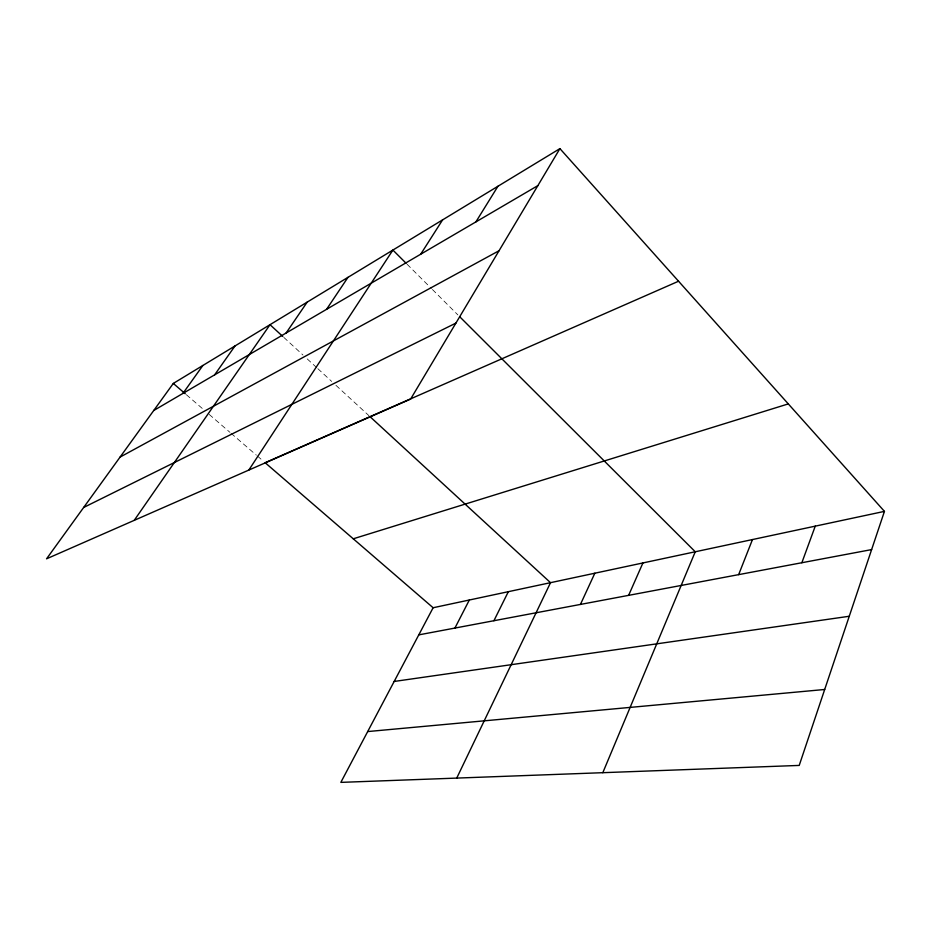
<?xml version="1.0" encoding="UTF-8"?>
<svg xmlns="http://www.w3.org/2000/svg" width="931" height="931" viewBox="0 0 931 931"><rect width="100%" height="100%" fill="white"/><g stroke="black" fill="none" stroke-linecap="round" stroke-linejoin="round"><path stroke-width="0.7" stroke-dasharray="4.66 3.49" d="M186.351 394.697L203.738 409.71M209.172 414.4L229.945 432.333M231.051 433.287L256.351 455.131M257.445 456.074L262.949 460.822M283.827 337.406L302.959 355.002M307.218 358.912L316.784 367.71M317.843 368.688L331.68 381.419M335.94 385.329L368.967 415.703M407.08 264.229L431.414 288.505M432.426 289.506L457.854 314.887"/><path stroke-width="1.4" d="M884.45 511.375L799.217 765.422L340.839 782.377L433.124 607.745L884.45 511.375L559.915 148.623L173.306 383.432L46.55 558.821L410.606 399.085L559.915 148.623M801.847 562.743L815.253 526.155M738.655 574.636L752.469 539.561M602.811 772.695L695.259 551.769L459.902 316.924M628.623 595.363L642.914 562.952M580.432 604.428L594.839 573.217M456.737 778.095L550.524 582.678L370.026 416.681M493.907 620.733L508.349 591.674M454.922 628.064L469.329 600.006M475.892 221.892L497.945 186.258M420.696 254.21L442.609 219.867M248.821 470.074L392.894 250.067L406.067 263.217M326.572 309.313L347.973 277.345M286.12 332.995L307.195 302.11M134.227 520.348L270.013 324.698L282.768 336.428M214.642 374.844L234.984 345.983M182.918 393.417L202.865 365.487M153.766 410.49L537.85 185.63M120.076 457.086L499.028 250.742M83.662 507.465L455.899 323.104M678.548 281.232L265.149 462.719L433.124 607.745M353.268 538.805L788.301 403.903M418.787 634.872L871.625 549.593M394.162 681.457L849.27 616.264M367.687 731.568L824.691 689.487M173.306 383.432L185.269 393.755"/></g></svg>
